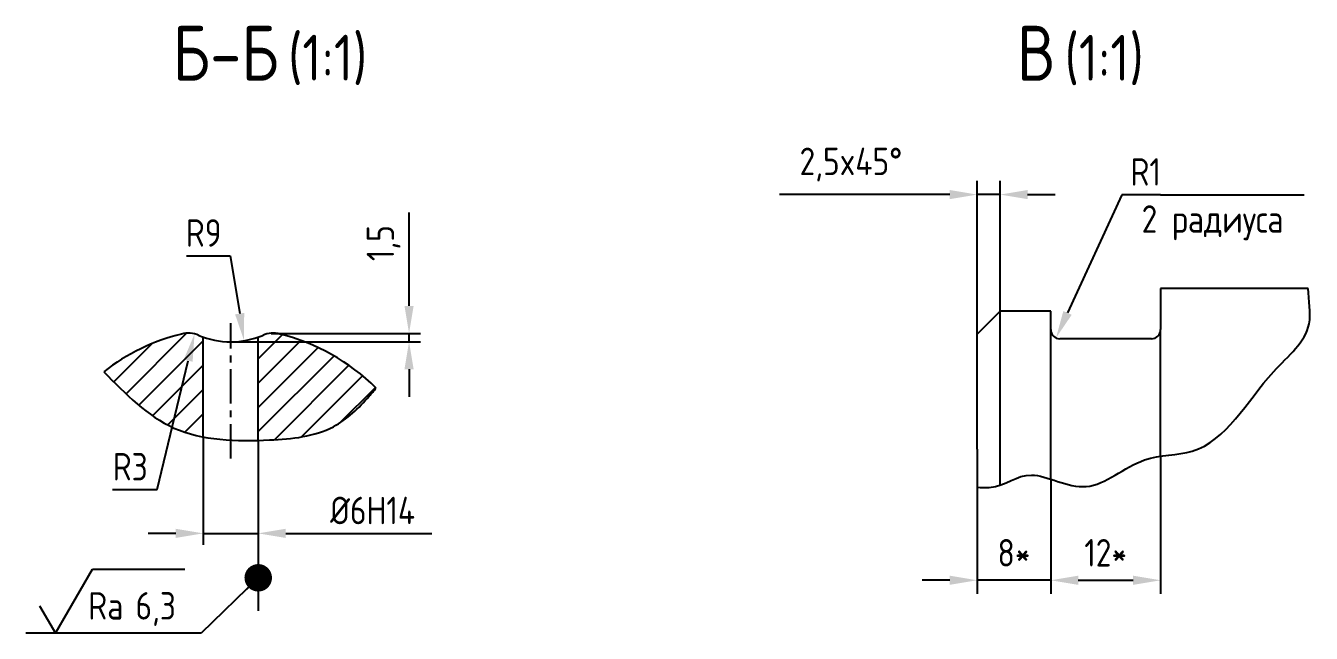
# Model space of a CAD drawing. Header units: millimetres. Extents: x -8691 to -7552, y 71657 to 72350.
# Drawn here: x -8691.3 to -8550.9, y 71715.4 to 71781.8 of the extents above; entities that cross this region are included whole.
import ezdxf
from ezdxf.enums import TextEntityAlignment as Align

# ---------------------------------------------------------------- set-up
doc = ezdxf.new("R2010")
doc.units = ezdxf.units.MM
doc.header["$LTSCALE"] = 3
doc.header["$MEASUREMENT"] = 0
doc.linetypes.add('CENTER', pattern=[2, 1.25, -0.25, 0.25, -0.25])
for name, color, linetype in [('Bord', 1, 'Continuous'), ('CEN', 5, 'CENTER'), ('Cont', 6, 'Continuous'), ('DIM', 7, 'Continuous'), ('HATCH', 2, 'Continuous'), ('Text', 3, 'Continuous'), ('Textb', 6, 'Continuous')]:
    doc.layers.add(name, color=color, linetype=linetype)
doc.styles.add('Style1', font='romans.shx', dxfattribs={"width": 0.8})
doc.dimstyles.new('Lin', dxfattribs={"dimtxt": 3, "dimasz": 3, "dimexe": 1.25, "dimexo": 0, "dimgap": 1, "dimtad": 1, "dimdec": 3, "dimrnd": 0.0005, "dimtxsty": 'Style1', "dimcen": 2.5, "dimclrt": 3, "dimadec": 0, "dimazin": 0, "dimtfac": 1, "dimtdec": 3, "dimtmove": 0, "dimatfit": 3, "dimldrblk": 'DOT', "dimfxl": 1, "dimarcsym": 0})
doc.dimstyles.new('Lin_2_1', dxfattribs={"dimscale": 2, "dimtxt": 3, "dimasz": 3, "dimexe": 1.25, "dimexo": 0, "dimgap": 1, "dimtad": 1, "dimtoh": 1, "dimdec": 0, "dimrnd": 0.0005, "dimtxsty": 'Style1', "dimcen": 2.5, "dimclrt": 3, "dimadec": 0, "dimazin": 0, "dimtfac": 1, "dimtdec": 0, "dimtmove": 0, "dimatfit": 3, "dimldrblk": 'DOT', "dimfxl": 1, "dimarcsym": 0})
doc.dimstyles.new('Rad', dxfattribs={"dimtxt": 3, "dimasz": 3, "dimexe": 1.25, "dimexo": 0, "dimgap": 1, "dimtad": 1, "dimtoh": 1, "dimdec": 3, "dimrnd": 0.0005, "dimtxsty": 'Style1', "dimcen": 2.5, "dimclrt": 3, "dimadec": 0, "dimazin": 0, "dimtfac": 1, "dimtdec": 3, "dimtmove": 0, "dimatfit": 3, "dimfxl": 1, "dimarcsym": 0})
doc.dimstyles.new('RAD0_5', dxfattribs={"dimscale": 0.5, "dimtxt": 3, "dimasz": 3, "dimexe": 1.5, "dimexo": 0, "dimgap": 1.5, "dimtad": 1, "dimrnd": 0.1, "dimdsep": 46, "dimtxsty": 'Style1', "dimcen": 0, "dimclrt": 3, "dimaunit": 1, "dimadec": 0, "dimazin": 0, "dimtfac": 1, "dimtmove": 0, "dimatfit": 3, "dimfxl": 1, "dimtolj": 1, "dimarcsym": 0})

# ---------------------------------------------------------------- blocks, each defined once
blk = doc.blocks.new('ZNAK02')
at = {"layer": 'Textb', "style": 'Style1', "width": 0.8}
blk.add_attdef('А-А', text='', height=6, dxfattribs=at).set_placement((13.92, -0.06), align=Align.RIGHT)
blk.add_attdef('SC(1)', (14.94, -0.06), '', height=5, dxfattribs=at)
blk = doc.blocks.new('*D15')
at = {"layer": 'Defpoints', "color": 0, "transparency": 16777216}
for p in [(-8567.39, 71734.74), (-8579.39, 71732.21), (-8567.39, 71721.21)]:
    blk.add_point(p, dxfattribs=at)
at = {"layer": 'DIM', "color": 0, "lineweight": -2, "transparency": 16777216}
for p, q in [((-8567.39, 71734.74), (-8567.39, 71719.71)), ((-8579.39, 71732.21), (-8579.39, 71719.71)), ((-8576.39, 71721.21), (-8570.39, 71721.21))]:
    blk.add_line(p, q, dxfattribs=at)
at = {"layer": 'DIM', "color": 0, "transparency": 16777216}
for points in [[(-8576.39, 71721.71), (-8576.39, 71720.71), (-8579.39, 71721.21)], [(-8570.39, 71721.71), (-8570.39, 71720.71), (-8567.39, 71721.21)]]:
    blk.add_solid(points, dxfattribs=at)
at = {"layer": 'DIM', "color": 3, "transparency": 16777216, "insert": (-8573.39, 71724.21), "char_height": 3, "attachment_point": 5, "style": 'Style1'}
blk.add_mtext('\\A1;12*', dxfattribs=at)
blk = doc.blocks.new('*D16')
at = {"layer": 'Defpoints', "color": 0, "transparency": 16777216}
for p in [(-8587.41, 71731.38), (-8579.39, 71732.21), (-8587.41, 71721.21)]:
    blk.add_point(p, dxfattribs=at)
at = {"layer": 'DIM', "color": 0, "lineweight": -2, "transparency": 16777216}
for p, q in [((-8587.41, 71731.38), (-8587.41, 71719.71)), ((-8579.39, 71732.21), (-8579.39, 71719.71)), ((-8590.41, 71721.21), (-8593.41, 71721.21)), ((-8579.39, 71721.21), (-8587.41, 71721.21)), ((-8576.39, 71721.21), (-8573.39, 71721.21))]:
    blk.add_line(p, q, dxfattribs=at)
at = {"layer": 'DIM', "color": 0, "transparency": 16777216}
for points in [[(-8590.41, 71721.71), (-8590.41, 71720.71), (-8587.41, 71721.21)], [(-8576.39, 71721.71), (-8576.39, 71720.71), (-8579.39, 71721.21)]]:
    blk.add_solid(points, dxfattribs=at)
at = {"layer": 'DIM', "color": 3, "transparency": 16777216, "insert": (-8583.4, 71724.21), "char_height": 3, "attachment_point": 5, "style": 'Style1'}
blk.add_mtext('\\A1;8*', dxfattribs=at)
blk = doc.blocks.new('*D17')
at = {"layer": 'Defpoints', "color": 0, "transparency": 16777216}
for p in [(-8584.91, 71763.32), (-8584.91, 71750.58), (-8587.41, 71748.08)]:
    blk.add_point(p, dxfattribs=at)
at = {"layer": 'DIM', "color": 0, "lineweight": -2, "transparency": 16777216}
for p, q in [((-8587.41, 71748.08), (-8587.41, 71764.82)), ((-8584.91, 71750.58), (-8584.91, 71764.82)), ((-8590.41, 71763.32), (-8608.98, 71763.32)), ((-8584.91, 71763.32), (-8587.41, 71763.32)), ((-8581.91, 71763.32), (-8578.91, 71763.32))]:
    blk.add_line(p, q, dxfattribs=at)
at = {"layer": 'DIM', "color": 0, "transparency": 16777216}
for points in [[(-8590.41, 71763.82), (-8590.41, 71762.82), (-8587.41, 71763.32)], [(-8581.91, 71763.82), (-8581.91, 71762.82), (-8584.91, 71763.32)]]:
    blk.add_solid(points, dxfattribs=at)
at = {"layer": 'DIM', "color": 3, "transparency": 16777216, "insert": (-8601.2, 71766.6), "char_height": 3, "attachment_point": 5, "style": 'Style1'}
blk.add_mtext('\\A1;2,5x45%%d', dxfattribs=at)
blk = doc.blocks.new('*D18')
at = {"layer": 'Defpoints', "color": 0, "transparency": 16777216}
for p in [(-8671.91, 71736.86), (-8665.91, 71736.48), (-8665.91, 71726.33)]:
    blk.add_point(p, dxfattribs=at)
at = {"layer": 'DIM', "color": 0, "lineweight": -2, "transparency": 16777216}
for p, q in [((-8671.91, 71736.86), (-8671.91, 71725.08)), ((-8665.91, 71736.48), (-8665.91, 71725.08)), ((-8674.91, 71726.33), (-8677.91, 71726.33)), ((-8671.91, 71726.33), (-8665.91, 71726.33)), ((-8662.91, 71726.33), (-8646.94, 71726.33))]:
    blk.add_line(p, q, dxfattribs=at)
at = {"layer": 'DIM', "color": 0, "transparency": 16777216}
for points in [[(-8674.91, 71726.83), (-8674.91, 71725.83), (-8671.91, 71726.33)], [(-8662.91, 71726.83), (-8662.91, 71725.83), (-8665.91, 71726.33)]]:
    blk.add_solid(points, dxfattribs=at)
at = {"layer": 'DIM', "color": 3, "transparency": 16777216, "insert": (-8653.42, 71728.83), "char_height": 3, "attachment_point": 5, "style": 'Style1'}
blk.add_mtext('%%c6H14', dxfattribs=at)
blk = doc.blocks.new('_Dot')
at = {"color": 0, "linetype": 'ByBlock', "lineweight": -2}
blk.add_line((-0.5, 0), (-1, 0), dxfattribs=at)
at = {"color": 0, "linetype": 'ByBlock', "const_width": 0.5}
blk.add_lwpolyline([(-0.25, 0, 1), (0.25, 0, 1)], format="xyb", close=True, dxfattribs=at)
blk = doc.blocks.new('*D19')
at = {"layer": 'Defpoints', "color": 0, "transparency": 16777216}
for p in [(-8664.49, 71748.17), (-8668.91, 71747.25), (-8649.44, 71747.25)]:
    blk.add_point(p, dxfattribs=at)
at = {"layer": 'DIM', "color": 0, "lineweight": -2, "transparency": 16777216}
for p, q in [((-8649.44, 71751.17), (-8649.44, 71761.36)), ((-8664.49, 71748.17), (-8648.19, 71748.17)), ((-8649.44, 71747.25), (-8649.44, 71748.17)), ((-8668.91, 71747.25), (-8648.19, 71747.25)), ((-8649.44, 71744.25), (-8649.44, 71741.25))]:
    blk.add_line(p, q, dxfattribs=at)
at = {"layer": 'DIM', "color": 0, "transparency": 16777216}
for points in [[(-8649.94, 71751.17), (-8648.94, 71751.17), (-8649.44, 71748.17)], [(-8649.94, 71744.25), (-8648.94, 71744.25), (-8649.44, 71747.25)]]:
    blk.add_solid(points, dxfattribs=at)
at = {"layer": 'DIM', "color": 3, "transparency": 16777216, "insert": (-8652.22, 71758.02), "char_height": 3, "attachment_point": 5, "rotation": 90, "style": 'Style1'}
blk.add_mtext('1,5', dxfattribs=at)
blk = doc.blocks.new('*D20')
at = {"layer": 'Defpoints', "color": 0, "transparency": 16777216}
for p in [(-8668.91, 71756.25), (-8667.45, 71747.37)]:
    blk.add_point(p, dxfattribs=at)
at = {"layer": 'DIM', "color": 0, "lineweight": -2, "transparency": 16777216}
for p, q in [((-8673.74, 71756.63), (-8668.97, 71756.63)), ((-8668.97, 71756.63), (-8667.93, 71750.33))]:
    blk.add_line(p, q, dxfattribs=at)
at = {"layer": 'DIM', "color": 0, "transparency": 16777216}
blk.add_solid([(-8667.44, 71750.41), (-8668.43, 71750.24), (-8667.45, 71747.37)], dxfattribs=at)
at = {"layer": 'DIM', "color": 3, "transparency": 16777216, "insert": (-8671.86, 71759.13), "char_height": 3, "attachment_point": 5, "style": 'Style1'}
blk.add_mtext('R9', dxfattribs=at)
blk = doc.blocks.new('*D21')
at = {"layer": 'Defpoints', "color": 0, "transparency": 16777216}
for p in [(-8673.56, 71745.18), (-8674.26, 71742.27)]:
    blk.add_point(p, dxfattribs=at)
at = {"layer": 'DIM', "color": 0, "lineweight": -2, "transparency": 16777216}
for p, q in [((-8676.93, 71731.11), (-8673.56, 71745.18)), ((-8681.82, 71731.11), (-8676.93, 71731.11))]:
    blk.add_line(p, q, dxfattribs=at)
at = {"layer": 'DIM', "color": 0, "transparency": 16777216}
blk.add_solid([(-8674.04, 71745.3), (-8673.07, 71745.07), (-8672.86, 71748.1)], dxfattribs=at)
at = {"layer": 'DIM', "color": 3, "transparency": 16777216, "insert": (-8679.88, 71733.61), "char_height": 3, "attachment_point": 5, "style": 'Style1'}
blk.add_mtext('R3', dxfattribs=at)
blk = doc.blocks.new('sherISO_03')
at = {"layer": 'Text'}
blk.add_line((4.04, 7), (14.12, 7), dxfattribs=at)
blk.add_lwpolyline([(-1.73, 3), (0, 0), (4.04, 7)], dxfattribs=at)
at = {"layer": 'Text', "style": 'Style1', "width": 0.8}
blk.add_text('Ra', height=3, dxfattribs=at).set_placement((3.58, 1.5))
blk.add_attdef('6,3', (8.73, 1.5), '', height=3, dxfattribs=at)
blk = doc.blocks.new('*D24')
at = {"layer": 'Defpoints', "color": 0, "transparency": 16777216}
for p in [(-8578.81, 71747.67), (-8578.39, 71748.58)]:
    blk.add_point(p, dxfattribs=at)
at = {"layer": 'DIM', "color": 0, "lineweight": -2, "transparency": 16777216}
for p, q in [((-8571.62, 71763.3), (-8577.55, 71750.4)), ((-8567.42, 71763.3), (-8571.62, 71763.3))]:
    blk.add_line(p, q, dxfattribs=at)
at = {"layer": 'DIM', "color": 0, "transparency": 16777216}
blk.add_solid([(-8578.01, 71750.61), (-8577.1, 71750.19), (-8578.81, 71747.67)], dxfattribs=at)
at = {"layer": 'DIM', "color": 3, "transparency": 16777216, "insert": (-8569.02, 71765.8), "char_height": 3, "attachment_point": 5, "style": 'Style1'}
blk.add_mtext('R1', dxfattribs=at)

msp = doc.modelspace()

# ---------------------------------------------------------------- hatches: boundary and pattern name
at = {"layer": 'HATCH'}
h = msp.add_hatch(dxfattribs=at)
h.set_pattern_fill('ANSI31', color=256, scale=15, style=0)
edge = h.paths.add_edge_path()
edge.add_arc((-8668.9069, 71726.2466), 22.5, 45.16209, 76.204701)
edge.add_arc((-8664.257, 71745.1841), 3, 76.204701, 112.798248)
edge.add_arc((-8668.9069, 71756.2466), 9, 289.471221, 292.798248, ccw=False)
edge.add_line((-8665.9069, 71747.7614), (-8665.9069, 71736.4837))
edge.add_spline(control_points=[(-8665.9069, 71736.4837), (-8665.4922, 71736.4951), (-8662.6127, 71736.6084), (-8658.0044, 71737.0587), (-8654.6213, 71740.2875), (-8653.2878, 71741.9037), (-8653.0421, 71742.2015)], knot_values=[19.14148426, 19.14148426, 19.14148426, 19.14148426, 20.3384839, 27.44760219, 32.58830398, 33.74964968, 33.74964968, 33.74964968, 33.74964968], degree=3, periodic=0)
edge = h.paths.add_edge_path()
edge.add_arc((-8668.9069, 71756.2466), 9, 247.201752, 250.528779, ccw=False)
edge.add_arc((-8673.5567, 71745.1841), 3, 67.201752, 103.795299)
edge.add_arc((-8668.9069, 71726.2466), 22.5, 103.795299, 128.021293)
edge.add_spline(control_points=[(-8682.7659, 71743.9717), (-8680.3827, 71741.5501), (-8677.1685, 71738.284), (-8673.0199, 71737.0698), (-8671.9069, 71736.8574)], knot_values=[0, 0, 0, 0, 9.81743391, 13.24128974, 13.24128974, 13.24128974, 13.24128974], degree=3, periodic=0)
edge.add_line((-8671.9069, 71736.8574), (-8671.9069, 71747.7614))

# ---------------------------------------------------------------- linework, layer by layer
at = {"layer": 'Bord'}
for points, knots in [([(-8587.4108, 71731.3757), (-8586.9637, 71731.3268), (-8584.4544, 71731.2545), (-8581.9673, 71734.0032), (-8575.1744, 71729.7969), (-8569.9381, 71735.0489), (-8561.0694, 71734.6113), (-8557.0155, 71742.9004), (-8550.4711, 71748.081), (-8551.2171, 71751.7686), (-8551.2914, 71753.0792)], [3.74626144, 3.74626144, 3.74626144, 3.74626144, 5.11492774, 11.44309787, 18.03559715, 25.03798907, 30.34274944, 42.7714697, 49.26054886, 53.10242449, 53.10242449, 53.10242449, 53.10242449]), ([(-8682.7659, 71743.9717), (-8680.3827, 71741.5501), (-8675.4457, 71736.5334), (-8665.808, 71736.2962), (-8658.0044, 71737.0587), (-8654.6213, 71740.2875), (-8653.2878, 71741.9037), (-8653.0421, 71742.2015)], [0, 0, 0, 0, 9.81743391, 20.3384839, 27.44760219, 32.58830398, 33.74964968, 33.74964968, 33.74964968, 33.74964968])]:
    msp.add_open_spline(points, degree=3, knots=knots, dxfattribs=at)
at = {"layer": 'CEN'}
msp.add_line((-8668.9069, 71734.5033), (-8668.9069, 71749.2783), dxfattribs=at)
at = {"layer": 'Cont'}
for p, q in [((-8551.2914, 71753.0792), (-8567.3908, 71753.0792)), ((-8567.3908, 71753.0792), (-8567.3908, 71748.5792)), ((-8584.9108, 71750.5792), (-8587.4108, 71748.0792)), ((-8579.3908, 71750.5792), (-8584.9108, 71750.5792)), ((-8584.9108, 71731.5415), (-8584.9108, 71750.5792)), ((-8579.3908, 71748.5792), (-8579.3908, 71750.5792)), ((-8671.9069, 71736.8574), (-8671.9069, 71747.7614)), ((-8665.9069, 71736.4837), (-8665.9069, 71747.7614)), ((-8587.4108, 71735.5403), (-8587.4108, 71748.0792)), ((-8579.3908, 71732.2052), (-8579.3908, 71748.5792)), ((-8567.3908, 71734.7448), (-8567.3908, 71748.5792)), ((-8568.3908, 71747.5792), (-8578.3908, 71747.5792)), ((-8587.4108, 71735.5403), (-8587.4108, 71731.3757))]:
    msp.add_line(p, q, dxfattribs=at)
for centre, radius, start, end in [((-8668.9069, 71726.2466), 22.5, 103.795299, 128.021293), ((-8673.5567, 71745.1841), 3, 67.201752, 103.795299), ((-8668.9069, 71756.2466), 9, 247.201752, 292.798248), ((-8664.257, 71745.1841), 3, 76.204701, 112.798248), ((-8668.9069, 71726.2466), 22.5, 45.16209, 76.204701), ((-8578.3908, 71748.5792), 1, 180, 270), ((-8568.3908, 71748.5792), 1, 270, 0)]:
    msp.add_arc(centre, radius, start, end, dxfattribs=at)
at = {"layer": 'Defpoints', "color": 0, "linetype": 'ByBlock'}
for p in [(-8567.3908, 71753.0792), (-8579.3908, 71750.5792)]:
    msp.add_point(p, dxfattribs=at)
at = {"layer": 'DIM'}
for p, q in [((-8567.4179, 71763.2982), (-8551.714, 71763.2982)), ((-8665.9069, 71725.0797), (-8665.9069, 71717.8727))]:
    msp.add_line(p, q, dxfattribs=at)

# ---------------------------------------------------------------- block references
at = {"layer": 'Cont'}
msp.add_blockref('ZNAK02', (-8592.8105, 71775.816), dxfattribs=at).add_auto_attribs({'А-А': 'В', 'SC(1)': '(1:1)'})
at = {"layer": 'DIM'}
for name, p, values in [('ZNAK02', (-8677.5824, 71775.8339), {'А-А': 'Б-Б', 'SC(1)': '(1:1)'}), ('sherISO_03', (-8688.0427, 71715.4196), {'6,3': '6,3'})]:
    msp.add_blockref(name, p, dxfattribs=at).add_auto_attribs(values)

# ---------------------------------------------------------------- texts
at = {"layer": 'Text', "linetype": 'ByBlock', "insert": (-8561.7211, 71760.2439), "char_height": 3, "attachment_point": 5, "style": 'Style1'}
msp.add_mtext('2 радиуса', dxfattribs=at)

# ---------------------------------------------------------------- dimensions: what is measured, and where the dimension line sits
at = {"layer": 'DIM'}
dim = msp.add_linear_dim(base=(-8584.9108, 71763.3174), p1=(-8587.4108, 71748.0792), p2=(-8584.9108, 71750.5792), text='<>x45%%d', dimstyle='RAD0_5', override={"dimscale": 1, "dimtoh": 1, "dimdsep": 44}, dxfattribs=at)
dim.commit()
dim.dimension.update_dxf_attribs({"geometry": '*D17', "text_midpoint": (-8601.1965, 71763.3174), "dimtype": 160})
for center, mpoint, override, picture, middle in [((-8578.3908, 71748.5792), (-8578.8088, 71747.6708), {"dimtmove": 1}, '*D24', (-8571.6179, 71763.2982)), ((-8668.9069, 71756.2466), (-8667.4487, 71747.3656), {"dimtoh": 1, "dimtmove": 1}, '*D20', (-8668.9694, 71756.6273)), ((-8673.5567, 71745.1841), (-8674.2564, 71742.2669), {"dimse1": 1}, '*D21', (-8679.8753, 71731.1094))]:
    dim = msp.add_radius_dim(center=center, mpoint=mpoint, dimstyle='Rad', override=override, dxfattribs=at)
    dim.commit()
    dim.dimension.update_dxf_attribs({"geometry": picture, "text_midpoint": middle, "dimtype": 164})
dim = msp.add_linear_dim(base=(-8649.438, 71747.2466), p1=(-8664.4925, 71748.1749), p2=(-8668.9069, 71747.2466), angle=90, text='1,5', dimstyle='Lin', dxfattribs=at)
dim.commit()
dim.dimension.update_dxf_attribs({"geometry": '*D19', "text_midpoint": (-8649.438, 71758.0177), "dimtype": 160})
dim = msp.add_linear_dim(base=(-8665.9069, 71726.3297), p1=(-8671.9069, 71736.8574), p2=(-8665.9069, 71736.4837), text='%%c<>H14', dimstyle='Lin', dxfattribs=at)
dim.commit()
dim.dimension.update_dxf_attribs({"geometry": '*D18', "text_midpoint": (-8653.4212, 71728.8297)})
for base, p2, picture, middle in [((-8567.3908, 71721.2082), (-8567.3908, 71734.7448), '*D15', (-8573.3908, 71724.2082)), ((-8587.4108, 71721.2082), (-8587.4108, 71731.3757), '*D16', (-8583.4008, 71724.2082))]:
    dim = msp.add_linear_dim(base=base, p1=(-8579.3908, 71732.2052), p2=p2, text='<>*', dimstyle='RAD0_5', override={"dimscale": 1, "dimtoh": 1}, dxfattribs=at)
    dim.commit()
    dim.dimension.update_dxf_attribs({"geometry": picture, "text_midpoint": middle})

# ---------------------------------------------------------------- leaders
at = {"layer": 'DIM', "annotation_type": 0, "has_hookline": 1, "hookline_direction": 1}
msp.add_leader([(-8665.9069, 71721.4762), (-8672.154, 71715.4196), (-8689.2912, 71715.4196)], dimstyle='Lin_2_1', override={"dimscale": 1, "dimarcsym": 1}, dxfattribs=at)

doc.saveas('drawing.dxf')
